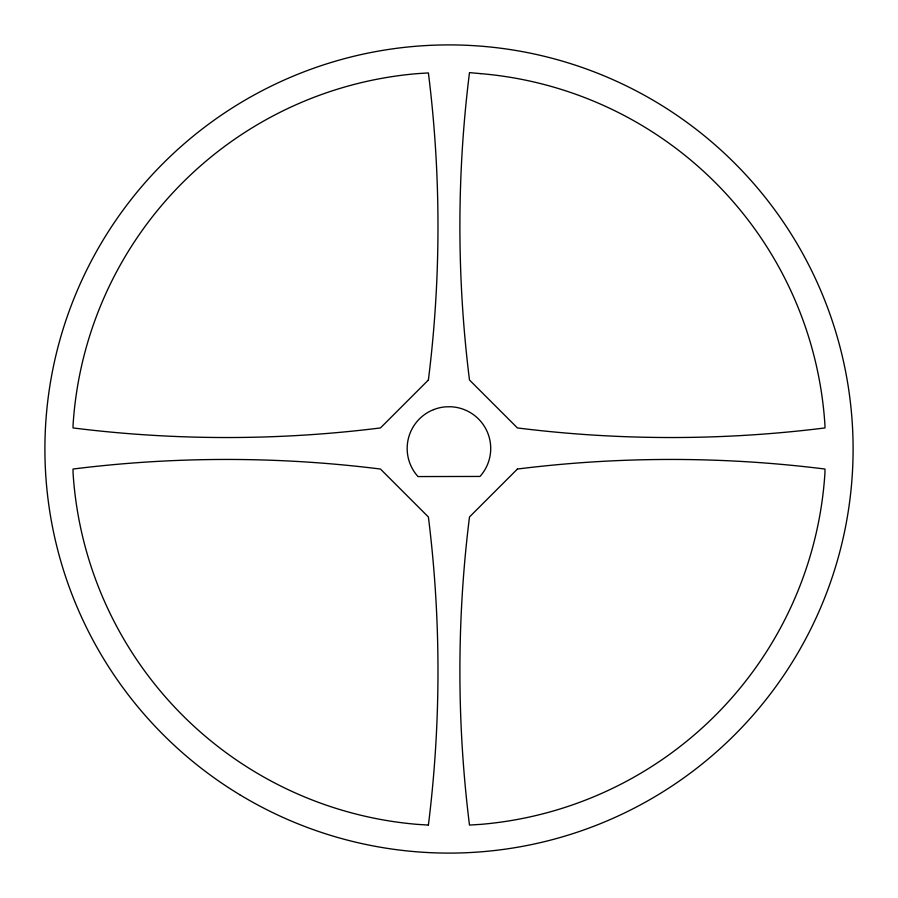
<?xml version="1.0" encoding="UTF-8"?>
<svg xmlns="http://www.w3.org/2000/svg" width="898" height="898" viewBox="0 0 898 898"><rect width="100%" height="100%" fill="white"/><g stroke="black" fill="none" stroke-linecap="round" stroke-linejoin="round"><path stroke-width="1.35" d="M428.391 380L380.449 427.942A1236.703 1236.703 0 0 1 73.041 427.942L73.041 425.349A376.7 376.7 0 0 1 417.48 73.614L428.391 72.929A1233.953 1233.953 0 0 1 428.391 380M517.428 469.037L469.486 516.979A1242.226 1242.226 0 0 0 469.486 825.071L480.52 824.386A376.7 376.7 0 0 0 824.959 472.651L824.959 469.037A1237.657 1237.657 0 0 0 517.428 469.037M433.566 409.645L431.949 410.319A41.779 41.779 0 0 0 407.176 447.608L407.176 449.359A41.779 41.779 0 0 0 416.751 475.121L418.008 476.569L479.992 476.445A41.779 41.779 0 0 0 490.712 449.359L490.712 447.608A41.779 41.779 0 0 0 450.695 406.749L445.442 406.85A41.779 41.779 0 0 0 433.566 409.645M428.391 825.071L417.48 824.386A376.7 376.7 0 0 1 73.041 472.651L73.041 469.037A1236.703 1236.703 0 0 1 380.449 469.037L428.391 516.979A1242.159 1242.159 0 0 1 428.391 825.071M480.52 73.614L469.486 72.626A1236.389 1236.389 0 0 0 469.486 380L517.428 427.942A1237.657 1237.657 0 0 0 824.959 427.942L824.959 425.349A376.7 376.7 0 0 0 480.52 73.614M239.665 794.651A404.1 404.1 0 0 0 853.01 457.464A404.1 404.1 0 0 0 254.325 94.885A404.1 404.1 0 0 0 239.665 794.651"/></g></svg>
